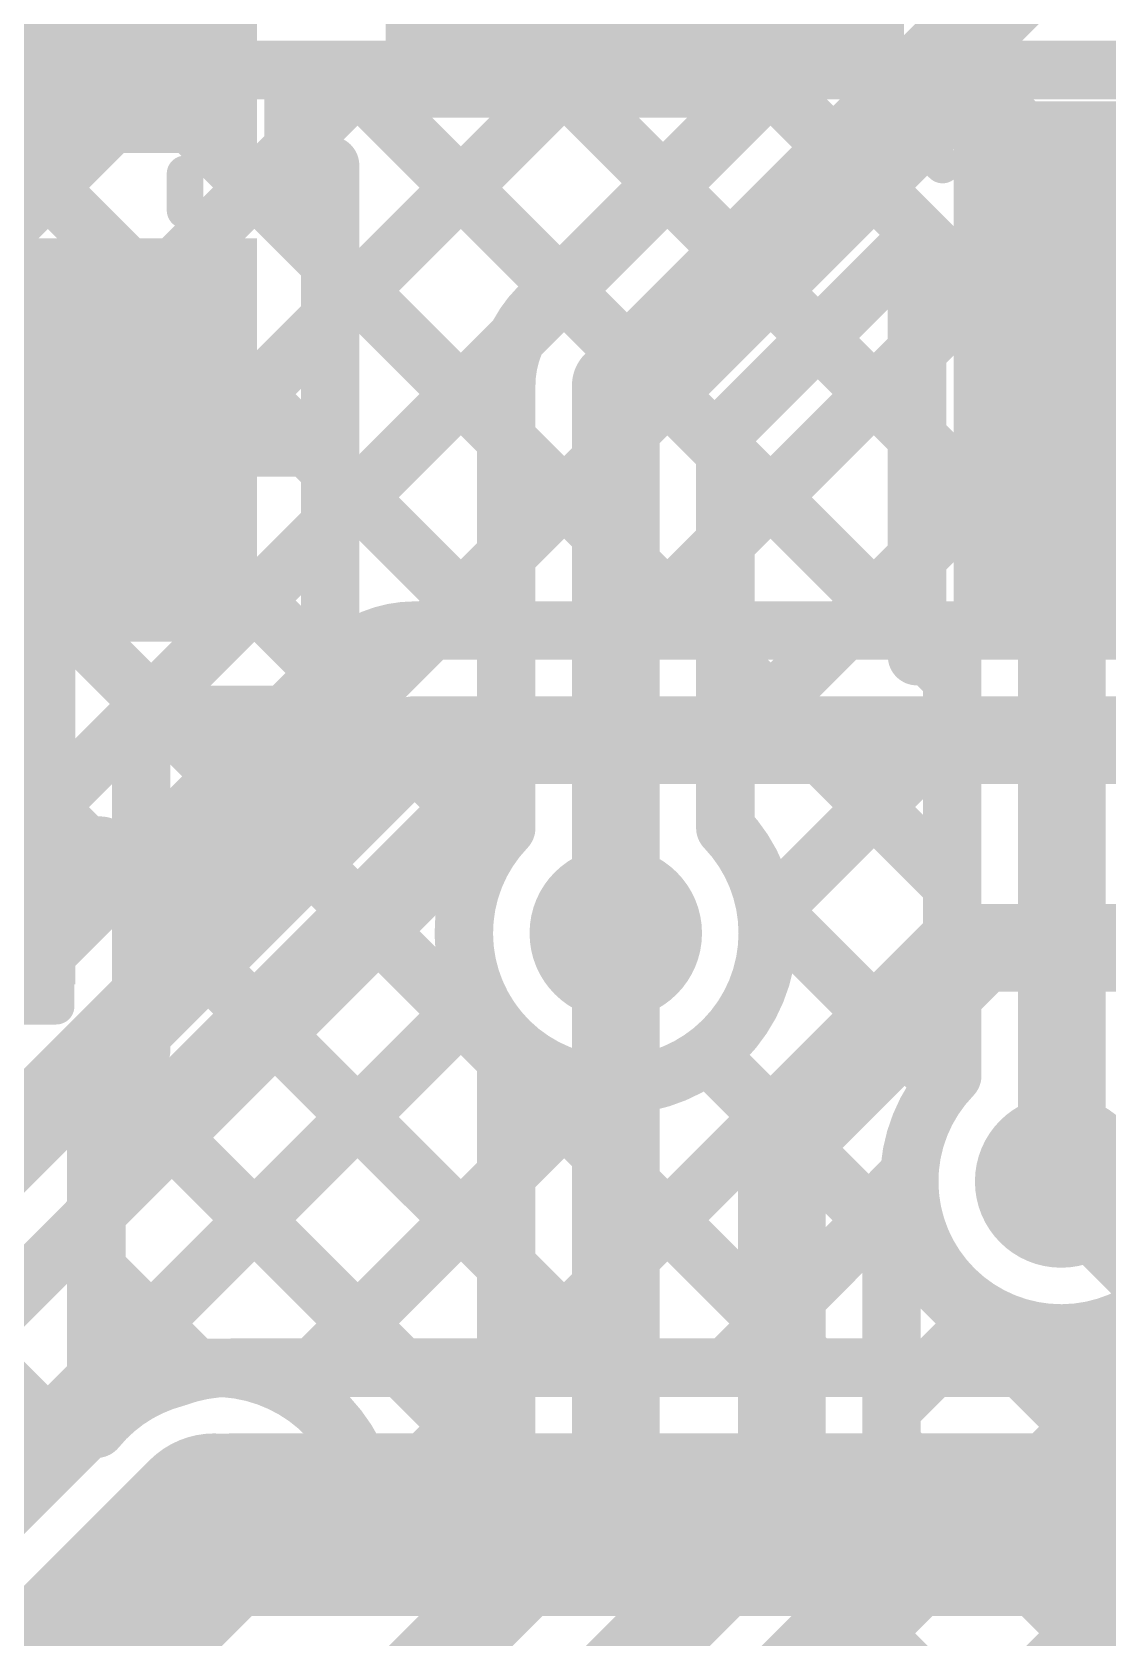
# Model space of a CAD drawing. Header units: millimetres. Extents: x -0.01 to 3.73, y -0.01 to 3.05.
# Drawn here: x 0.5811 to 0.7284, y 2.0945 to 2.3144 of the extents above; entities that cross this region are included whole.
import ezdxf

# ---------------------------------------------------------------- set-up
doc = ezdxf.new("R2010")
doc.units = ezdxf.units.MM
doc.header["$MEASUREMENT"] = 0
for name, color, linetype in [('BottomLayer', 5, 'Continuous'), ('TopLayer', 1, 'Continuous'), ('TopOverlay', 2, 'Continuous'), ('TopPaste', 8, 'Continuous'), ('TopSolder', 216, 'Continuous'), ('ViaHoleLayer', 16, 'Continuous')]:
    doc.layers.add(name, color=color, linetype=linetype)

# ---------------------------------------------------------------- blocks, each defined once
blk = doc.blocks.new('X322512MOB4SI_5')
at = {"layer": 'TopLayer'}
for points in [[(-0.01575, 0.00984), (-0.07087, 0.00984), (-0.07087, 0.05709), (-0.01575, 0.05709)], [(0.07087, 0.00984), (0.01575, 0.00984), (0.01575, 0.05709), (0.07087, 0.05709)], [(-0.01575, -0.05709), (-0.07087, -0.05709), (-0.07087, -0.00984), (-0.01575, -0.00984)], [(0.07087, -0.05709), (0.01575, -0.05709), (0.01575, -0.00984), (0.07087, -0.00984)]]:
    blk.add_hatch(color=1, dxfattribs=at).paths.add_polyline_path(points)
at = {"layer": 'TopPaste'}
for points in [[(-0.01575, 0.00984), (-0.07087, 0.00984), (-0.07087, 0.05709), (-0.01575, 0.05709)], [(0.07087, 0.00984), (0.01575, 0.00984), (0.01575, 0.05709), (0.07087, 0.05709)], [(-0.01575, -0.05709), (-0.07087, -0.05709), (-0.07087, -0.00984), (-0.01575, -0.00984)], [(0.07087, -0.05709), (0.01575, -0.05709), (0.01575, -0.00984), (0.07087, -0.00984)]]:
    blk.add_hatch(color=8, dxfattribs=at).paths.add_polyline_path(points)
at = {"layer": 'TopSolder'}
for points in [[(-0.01175, 0.00584), (-0.07487, 0.00584), (-0.07487, 0.06109), (-0.01175, 0.06109)], [(0.07487, 0.00584), (0.01175, 0.00584), (0.01175, 0.06109), (0.07487, 0.06109)], [(-0.01175, -0.06109), (-0.07487, -0.06109), (-0.07487, -0.00584), (-0.01175, -0.00584)], [(0.07487, -0.06109), (0.01175, -0.06109), (0.01175, -0.00584), (0.07487, -0.00584)]]:
    blk.add_hatch(color=216, dxfattribs=at).paths.add_polyline_path(points)
at = {"layer": 'TopOverlay', "const_width": 0.005}
for points in [[(-0.008, 0.051), (0.008, 0.051)], [(-0.065, 0.003), (-0.065, -0.002)], [(0.065, -0.002), (0.065, 0.003)], [(-0.008, -0.051), (0.008, -0.051)]]:
    blk.add_lwpolyline(points, dxfattribs=at)
at = {"layer": 'TopOverlay'}
for points, const_width in [([(-0.00925, 0.051, 1), (-0.00675, 0.051, 1)], 0.0025), ([(0.00675, 0.051, 1), (0.00925, 0.051, 1)], 0.0025), ([(-0.06625, 0.003, 1), (-0.06375, 0.003, 1)], 0.0025), ([(0.06375, 0.003, 1), (0.06625, 0.003, 1)], 0.0025), ([(-0.06625, -0.002, 1), (-0.06375, -0.002, 1)], 0.0025), ([(0.06375, -0.002, 1), (0.06625, -0.002, 1)], 0.0025), ([(-0.07884, -0.038, 1), (-0.08516, -0.038, 1)], 0.01), ([(-0.08766, -0.038, 1), (-0.08266, -0.038, 1)], 0.005), ([(-0.08134, -0.038, 1), (-0.07634, -0.038, 1)], 0.005), ([(-0.00925, -0.051, 1), (-0.00675, -0.051, 1)], 0.0025), ([(0.00675, -0.051, 1), (0.00925, -0.051, 1)], 0.0025)]:
    blk.add_lwpolyline(points, format="xyb", close=True, dxfattribs=dict(at, const_width=const_width))
blk = doc.blocks.new('32_TQFP_17')
at = {"layer": 'TopLayer'}
blk.add_hatch(color=1, dxfattribs=at).paths.add_polyline_path([(-0.09941, -0.13583), (-0.09941, -0.19882), (-0.12106, -0.19882), (-0.12106, -0.13583)])
at = {"layer": 'TopPaste'}
blk.add_hatch(color=8, dxfattribs=at).paths.add_polyline_path([(-0.09941, -0.13583), (-0.09941, -0.19882), (-0.12106, -0.19882), (-0.12106, -0.13583)])
at = {"layer": 'TopSolder'}
for points in [[(-0.20282, -0.09541), (-0.13183, -0.09541), (-0.13183, -0.12506), (-0.20282, -0.12506)], [(-0.09541, -0.13183), (-0.09541, -0.20282), (-0.12506, -0.20282), (-0.12506, -0.13183)]]:
    blk.add_hatch(color=216, dxfattribs=at).paths.add_polyline_path(points)
at = {"layer": 'TopOverlay', "const_width": 0.005}
blk.add_lwpolyline([(-0.14256, -0.12556), (-0.12656, -0.14056)], dxfattribs=at)
at = {"layer": 'TopOverlay', "const_width": 0.0025}
for points in [[(-0.14381, -0.12556, 1), (-0.14131, -0.12556, 1)], [(-0.12781, -0.14056, 1), (-0.12531, -0.14056, 1)]]:
    blk.add_lwpolyline(points, format="xyb", close=True, dxfattribs=at)
blk = doc.blocks.new('C__0603_193')
at = {"layer": 'TopLayer'}
for points in [[(-0.015, 0.0175), (-0.015, -0.0175), (-0.045, -0.0175), (-0.045, 0.0175)], [(0.045, 0.0175), (0.045, -0.0175), (0.015, -0.0175), (0.015, 0.0175)]]:
    blk.add_hatch(color=1, dxfattribs=at).paths.add_polyline_path(points)
at = {"layer": 'TopPaste'}
for points in [[(-0.015, 0.0175), (-0.015, -0.0175), (-0.045, -0.0175), (-0.045, 0.0175)], [(0.045, 0.0175), (0.045, -0.0175), (0.015, -0.0175), (0.015, 0.0175)]]:
    blk.add_hatch(color=8, dxfattribs=at).paths.add_polyline_path(points)
at = {"layer": 'TopSolder'}
for points in [[(-0.01264, 0.01986), (-0.01264, -0.01986), (-0.04736, -0.01986), (-0.04736, 0.01986)], [(0.04736, 0.01986), (0.04736, -0.01986), (0.01264, -0.01986), (0.01264, 0.01986)]]:
    blk.add_hatch(color=216, dxfattribs=at).paths.add_polyline_path(points)
at = {"layer": 'TopOverlay', "const_width": 0.005}
for points in [[(-0.049, 0.021), (-0.049, -0.021)], [(-0.018, 0.021), (-0.049, 0.021)], [(0.049, 0.021), (0.018, 0.021)], [(0.049, 0.021), (0.049, -0.021)], [(-0.018, -0.021), (-0.049, -0.021)], [(0.049, -0.021), (0.018, -0.021)]]:
    blk.add_lwpolyline(points, dxfattribs=at)
at = {"layer": 'TopOverlay', "const_width": 0.0025}
for points in [[(-0.05025, 0.021, 1), (-0.04775, 0.021, 1)], [(-0.05025, 0.021, 1), (-0.04775, 0.021, 1)], [(-0.01925, 0.021, 1), (-0.01675, 0.021, 1)], [(0.01675, 0.021, 1), (0.01925, 0.021, 1)], [(0.04775, 0.021, 1), (0.05025, 0.021, 1)], [(0.04775, 0.021, 1), (0.05025, 0.021, 1)], [(-0.05025, -0.021, 1), (-0.04775, -0.021, 1)], [(-0.05025, -0.021, 1), (-0.04775, -0.021, 1)], [(-0.01925, -0.021, 1), (-0.01675, -0.021, 1)], [(0.01675, -0.021, 1), (0.01925, -0.021, 1)], [(0.04775, -0.021, 1), (0.05025, -0.021, 1)], [(0.04775, -0.021, 1), (0.05025, -0.021, 1)]]:
    blk.add_lwpolyline(points, format="xyb", close=True, dxfattribs=at)

msp = doc.modelspace()

# ---------------------------------------------------------------- hatches: boundary and pattern name
at = {"layer": 'BottomLayer'}
h = msp.add_hatch(color=5, dxfattribs=at)
edge = h.paths.add_edge_path()
edge.add_arc((0.661, 2.191), 0.01181, 0, 360)
h = msp.add_hatch(color=5, dxfattribs=at)
edge = h.paths.add_edge_path()
edge.add_arc((0.722, 2.157), 0.01181, 0, 360)
h = msp.add_hatch(color=5, dxfattribs=at)
edge = h.paths.add_edge_path()
edge.add_arc((0.606, 2.11), 0.01181, 0, 360)
at = {"layer": 'TopLayer'}
for points in [[(0.5507, 2.302), (0.587, 2.302), (0.587, 2.405), (0.5507, 2.405)], [(0.5497, 2.184), (0.587, 2.184), (0.587, 2.283), (0.5497, 2.283)]]:
    msp.add_hatch(color=1, dxfattribs=at).paths.add_polyline_path(points)
h = msp.add_hatch(color=1, dxfattribs=at)
edge = h.paths.add_edge_path()
edge.add_arc((0.661, 2.191), 0.01181, 0, 360)
h = msp.add_hatch(color=1, dxfattribs=at)
edge = h.paths.add_edge_path()
edge.add_arc((0.722, 2.157), 0.01181, 0, 360)
h = msp.add_hatch(color=1, dxfattribs=at)
edge = h.paths.add_edge_path()
edge.add_arc((0.606, 2.11), 0.01181, 0, 360)
at = {"layer": 'ViaHoleLayer'}
h = msp.add_hatch(color=16, dxfattribs=at)
edge = h.paths.add_edge_path()
edge.add_arc((0.661, 2.191), 0.00591, 0, 360)
h = msp.add_hatch(color=16, dxfattribs=at)
edge = h.paths.add_edge_path()
edge.add_arc((0.722, 2.157), 0.00591, 0, 360)
h = msp.add_hatch(color=16, dxfattribs=at)
edge = h.paths.add_edge_path()
edge.add_arc((0.606, 2.11), 0.00591, 0, 360)

# ---------------------------------------------------------------- linework, layer by layer
at = {"layer": 'BottomLayer'}
for points, const_width in [([(0.093, 1.77463), (0.6276, 2.30922)], 0.008), ([(0.093, 1.74634), (0.65588, 2.30922)], 0.008), ([(0.093, 1.80291), (0.59931, 2.30922)], 0.008), ([(0.093, 1.71806), (0.68417, 2.30922)], 0.008), ([(0.54644, 2.30922), (0.76836, 2.30922)], 0.008), ([(0.56711, 2.30922), (0.64388, 2.23245)], 0.008), ([(0.59539, 2.30922), (0.67216, 2.23245)], 0.008), ([(0.62367, 2.30922), (0.70045, 2.23245)], 0.008), ([(0.63568, 2.23245), (0.71245, 2.30922)], 0.008), ([(0.65196, 2.30922), (0.72873, 2.23245)], 0.008), ([(0.66396, 2.23245), (0.74073, 2.30922)], 0.008), ([(0.68024, 2.30922), (0.75702, 2.23245)], 0.008), ([(0.69224, 2.23245), (0.7687, 2.30891)], 0.008), ([(0.70853, 2.30922), (0.7801, 2.23765)], 0.008), ([(0.72053, 2.23245), (0.79741, 2.30933)], 0.008), ([(0.54263, 2.30542), (0.62142, 2.22663)], 0.008), ([(0.52849, 2.29127), (0.60727, 2.21249)], 0.008), ([(0.51434, 2.27713), (0.59313, 2.19834)], 0.008), ([(0.5002, 2.26299), (0.57899, 2.1842)], 0.008), ([(0.63345, 2.23245), (0.77065, 2.23245)], 0.008), ([(0.3464, 1.95161), (0.62284, 2.22805)], 0.008), ([(0.357, 1.941), (0.63345, 2.21745)], 0.012), ([(0.63345, 2.21745), (0.78508, 2.21745)], 0.012), ([(0.372, 1.93479), (0.63966, 2.20245)], 0.008), ([(0.63966, 2.20245), (0.64362, 2.20245)], 0.008), ([(0.661, 2.116), (0.661, 2.191)], 0.012), ([(0.62849, 2.19127), (0.646, 2.17376)], 0.008), ([(0.68375, 2.16175), (0.711, 2.189)], 0.012), ([(0.711, 2.189), (0.849, 2.189)], 0.012), ([(0.372, 1.9122), (0.64209, 2.1823)], 0.008), ([(0.61434, 2.17713), (0.646, 2.14548)], 0.008), ([(0.646, 2.12221), (0.646, 2.17657)], 0.008), ([(0.6002, 2.16299), (0.64349, 2.1197)], 0.008), ([(0.68375, 2.11175), (0.68375, 2.16175)], 0.012), ([(0.61672, 2.12864), (0.646, 2.15792)], 0.008), ([(0.69875, 2.15554), (0.70121, 2.158)], 0.008), ([(0.722, 2.157), (0.908, 1.971)], 0.012), ([(0.69875, 2.1541), (0.70119, 2.15655)], 0.008), ([(0.69875, 2.11175), (0.69875, 2.15554)], 0.008), ([(0.69875, 2.14929), (0.893, 1.95504)], 0.008), ([(0.58606, 2.14885), (0.60355, 2.13136)], 0.008), ([(0.69875, 2.12582), (0.71179, 2.13886)], 0.008), ([(0.72159, 2.13619), (0.893, 1.96479)], 0.008), ([(0.57192, 2.1347), (0.58611, 2.12051)], 0.008), ([(0.62747, 2.11111), (0.646, 2.12964)], 0.008), ([(0.6215, 2.02028), (0.7295, 2.12829)], 0.008), ([(0.5468, 2.0812), (0.5908, 2.1252)], 0.008), ([(0.62607, 2.10228), (0.646, 2.12221)], 0.008), ([(0.69875, 2.12101), (0.893, 1.92676)], 0.008), ([(0.562, 2.066), (0.606, 2.11)], 0.025), ([(0.5875, 2.0425), (0.661, 2.116)], 0.012), ([(0.6065, 2.0345), (0.68375, 2.11175)], 0.012), ([(0.6215, 1.992), (0.74364, 2.11414)], 0.008), ([(0.6215, 2.02829), (0.69435, 2.10114)], 0.008), ([(0.69234, 2.09913), (0.86835, 1.92313)], 0.008)]:
    msp.add_lwpolyline(points, dxfattribs=dict(at, const_width=const_width))
for points, const_width in [([(0.59339, 2.30922, 1), (0.59739, 2.30922, 1)], 0.004), ([(0.59731, 2.30922, 1), (0.60131, 2.30922, 1)], 0.004), ([(0.62167, 2.30922, 1), (0.62567, 2.30922, 1)], 0.004), ([(0.6256, 2.30922, 1), (0.6296, 2.30922, 1)], 0.004), ([(0.64996, 2.30922, 1), (0.65396, 2.30922, 1)], 0.004), ([(0.65388, 2.30922, 1), (0.65788, 2.30922, 1)], 0.004), ([(0.67824, 2.30922, 1), (0.68224, 2.30922, 1)], 0.004), ([(0.68217, 2.30922, 1), (0.68617, 2.30922, 1)], 0.004), ([(0.70653, 2.30922, 1), (0.71053, 2.30922, 1)], 0.004), ([(0.71045, 2.30922, 1), (0.71445, 2.30922, 1)], 0.004), ([(0.63145, 2.23245, 1), (0.63545, 2.23245, 1)], 0.004), ([(0.63145, 2.23245, 1), (0.63545, 2.23245, 1)], 0.004), ([(0.63145, 2.23245, 1), (0.63545, 2.23245, 1)], 0.004), ([(0.63368, 2.23245, 1), (0.63768, 2.23245, 1)], 0.004), ([(0.64188, 2.23245, 1), (0.64588, 2.23245, 1)], 0.004), ([(0.66196, 2.23245, 1), (0.66596, 2.23245, 1)], 0.004), ([(0.67016, 2.23245, 1), (0.67416, 2.23245, 1)], 0.004), ([(0.69024, 2.23245, 1), (0.69424, 2.23245, 1)], 0.004), ([(0.69845, 2.23245, 1), (0.70245, 2.23245, 1)], 0.004), ([(0.71853, 2.23245, 1), (0.72253, 2.23245, 1)], 0.004), ([(0.72673, 2.23245, 1), (0.73073, 2.23245, 1)], 0.004), ([(0.61942, 2.22663, 1), (0.62342, 2.22663, 1)], 0.004), ([(0.62084, 2.22806, 1), (0.62484, 2.22806, 1)], 0.004), ([(0.62084, 2.22805, 1), (0.62484, 2.22805, 1)], 0.004), ([(0.62085, 2.22806, 1), (0.62485, 2.22806, 1)], 0.004), ([(0.63045, 2.21745, 1), (0.63645, 2.21745, 1)], 0.006), ([(0.63045, 2.21745, 1), (0.63645, 2.21745, 1)], 0.006), ([(0.60527, 2.21249, 1), (0.60927, 2.21249, 1)], 0.004), ([(0.63766, 2.20245, 1), (0.64166, 2.20245, 1)], 0.004), ([(0.63766, 2.20245, 1), (0.64166, 2.20245, 1)], 0.004), ([(0.64162, 2.20245, 1), (0.64562, 2.20245, 1)], 0.004), ([(0.64162, 2.20245, 1), (0.64562, 2.20245, 1)], 0.004), ([(0.59113, 2.19834, 1), (0.59513, 2.19834, 1)], 0.004), ([(0.658, 2.191, 1), (0.664, 2.191, 1)], 0.006), ([(0.62649, 2.19127, 1), (0.63049, 2.19127, 1)], 0.004), ([(0.708, 2.189, 1), (0.714, 2.189, 1)], 0.006), ([(0.708, 2.189, 1), (0.714, 2.189, 1)], 0.006), ([(0.57699, 2.1842, 1), (0.58099, 2.1842, 1)], 0.004), ([(0.64009, 2.1823, 1), (0.64409, 2.1823, 1)], 0.004), ([(0.61234, 2.17713, 1), (0.61634, 2.17713, 1)], 0.004), ([(0.644, 2.17657, 1), (0.648, 2.17657, 1)], 0.004), ([(0.644, 2.17657, 1), (0.648, 2.17657, 1)], 0.004), ([(0.644, 2.17376, 1), (0.648, 2.17376, 1)], 0.004), ([(0.5982, 2.16299, 1), (0.6022, 2.16299, 1)], 0.004), ([(0.68075, 2.16175, 1), (0.68675, 2.16175, 1)], 0.006), ([(0.68075, 2.16175, 1), (0.68675, 2.16175, 1)], 0.006), ([(0.644, 2.15792, 1), (0.648, 2.15792, 1)], 0.004), ([(0.69921, 2.158, 1), (0.70321, 2.158, 1)], 0.004), ([(0.69921, 2.158, 1), (0.70321, 2.158, 1)], 0.004), ([(0.719, 2.157, 1), (0.725, 2.157, 1)], 0.006), ([(0.69675, 2.15554, 1), (0.70075, 2.15554, 1)], 0.004), ([(0.69675, 2.15554, 1), (0.70075, 2.15554, 1)], 0.004), ([(0.69919, 2.15655, 1), (0.70319, 2.15655, 1)], 0.004), ([(0.69675, 2.1541, 1), (0.70075, 2.1541, 1)], 0.004), ([(0.69675, 2.14929, 1), (0.70075, 2.14929, 1)], 0.004), ([(0.58406, 2.14885, 1), (0.58806, 2.14885, 1)], 0.004), ([(0.644, 2.14548, 1), (0.648, 2.14548, 1)], 0.004), ([(0.70979, 2.13886, 1), (0.71379, 2.13886, 1)], 0.004), ([(0.71959, 2.13619, 1), (0.72359, 2.13619, 1)], 0.004), ([(0.71959, 2.13619, 1), (0.72359, 2.13619, 1)], 0.004), ([(0.60155, 2.13136, 1), (0.60555, 2.13136, 1)], 0.004), ([(0.644, 2.12964, 1), (0.648, 2.12964, 1)], 0.004), ([(0.61472, 2.12864, 1), (0.61872, 2.12864, 1)], 0.004), ([(0.7275, 2.12829, 1), (0.7315, 2.12829, 1)], 0.004), ([(0.5888, 2.1252, 1), (0.5928, 2.1252, 1)], 0.004), ([(0.5888, 2.1252, 1), (0.5928, 2.1252, 1)], 0.004), ([(0.69675, 2.12582, 1), (0.70075, 2.12582, 1)], 0.004), ([(0.58411, 2.12051, 1), (0.58811, 2.12051, 1)], 0.004), ([(0.644, 2.12221, 1), (0.648, 2.12221, 1)], 0.004), ([(0.644, 2.12221, 1), (0.648, 2.12221, 1)], 0.004), ([(0.69675, 2.12101, 1), (0.70075, 2.12101, 1)], 0.004), ([(0.59975, 2.11, 1), (0.61225, 2.11, 1)], 0.0125), ([(0.64149, 2.1197, 1), (0.64549, 2.1197, 1)], 0.004), ([(0.658, 2.116, 1), (0.664, 2.116, 1)], 0.006), ([(0.658, 2.116, 1), (0.664, 2.116, 1)], 0.006), ([(0.68075, 2.11175, 1), (0.68675, 2.11175, 1)], 0.006), ([(0.68075, 2.11175, 1), (0.68675, 2.11175, 1)], 0.006), ([(0.69675, 2.11175, 1), (0.70075, 2.11175, 1)], 0.004), ([(0.69675, 2.11175, 1), (0.70075, 2.11175, 1)], 0.004), ([(0.69675, 2.11175, 1), (0.70075, 2.11175, 1)], 0.004), ([(0.62547, 2.11111, 1), (0.62947, 2.11111, 1)], 0.004), ([(0.6255, 2.11, 1), (0.6295, 2.11, 1)], 0.004), ([(0.6255, 2.11, 1), (0.6295, 2.11, 1)], 0.004), ([(0.62407, 2.10228, 1), (0.62807, 2.10228, 1)], 0.004), ([(0.62407, 2.10228, 1), (0.62807, 2.10228, 1)], 0.004), ([(0.69235, 2.10114, 1), (0.69635, 2.10114, 1)], 0.004), ([(0.69236, 2.10115, 1), (0.69636, 2.10115, 1)], 0.004), ([(0.69236, 2.10114, 1), (0.69636, 2.10114, 1)], 0.004), ([(0.69034, 2.09913, 1), (0.69434, 2.09913, 1)], 0.004)]:
    msp.add_lwpolyline(points, format="xyb", close=True, dxfattribs=dict(at, const_width=const_width))
at = {"layer": 'BottomLayer', "const_width": 0.008}
for points in [[(0.62284, 2.22806, -0.198912), (0.63345, 2.23245)], [(0.62285, 2.22806, -0.198764), (0.63345, 2.23245)], [(0.646, 2.17657, -0.350478), (0.64362, 2.20245)], [(0.72159, 2.13619, -0.422599), (0.70121, 2.158)], [(0.5908, 2.1252, -0.668179), (0.6275, 2.11)], [(0.69875, 2.11175, -0.198764), (0.69436, 2.10115)], [(0.69875, 2.11175, -0.198912), (0.69436, 2.10114)], [(0.6275, 2.11, -0.092089), (0.62607, 2.10228)]]:
    msp.add_lwpolyline(points, format="xyb", dxfattribs=at)
at = {"layer": 'TopLayer'}
for points, const_width in [([(0.661, 2.26605), (0.767, 2.37205)], 0.012), ([(0.61687, 2.30752), (0.6245, 2.30752)], 0.008), ([(0.61687, 2.29616), (0.61687, 2.30752)], 0.008), ([(0.61687, 2.29849), (0.62507, 2.30669)], 0.008), ([(0.62187, 2.27521), (0.65335, 2.30669)], 0.008), ([(0.6245, 2.30669), (0.68042, 2.30669)], 0.008), ([(0.6262, 2.30669), (0.65331, 2.27958)], 0.008), ([(0.6504, 2.27667), (0.68042, 2.30669)], 0.008), ([(0.65449, 2.30669), (0.66746, 2.29372)], 0.008), ([(0.61687, 2.29616), (0.62187, 2.29616)], 0.008), ([(0.62187, 2.22091), (0.62187, 2.29616)], 0.008), ([(0.676, 2.25984), (0.70226, 2.2861)], 0.008), ([(0.70226, 2.22894), (0.70226, 2.2861)], 0.008), ([(0.62187, 2.28275), (0.646, 2.25861)], 0.008), ([(0.56184, 2.277), (0.58031, 2.25854)], 0.012), ([(0.62187, 2.24692), (0.64747, 2.27253)], 0.008), ([(0.68867, 2.27251), (0.70226, 2.25892)], 0.008), ([(0.676, 2.24449), (0.70226, 2.27075)], 0.008), ([(0.72209, 2.15709), (0.72209, 2.26943)], 0.012), ([(0.661, 2.191), (0.661, 2.26605)], 0.012), ([(0.646, 2.20543), (0.646, 2.26605)], 0.008), ([(0.54275, 2.25854), (0.58031, 2.25854)], 0.01), ([(0.58031, 2.25854), (0.61787, 2.25854)], 0.01), ([(0.676, 2.20543), (0.676, 2.25984)], 0.008), ([(0.676, 2.2569), (0.70226, 2.23064)], 0.008), ([(0.62187, 2.25446), (0.646, 2.23033)], 0.008), ([(0.596, 2.19277), (0.646, 2.24277)], 0.008), ([(0.676, 2.2162), (0.70226, 2.24246)], 0.008), ([(0.676, 2.22861), (0.70709, 2.19753)], 0.008), ([(0.70226, 2.22894), (0.70709, 2.22894)], 0.008), ([(0.70396, 2.22894), (0.70709, 2.22581)], 0.008), ([(0.70709, 2.17152), (0.70709, 2.22894)], 0.008), ([(0.62187, 2.22618), (0.64444, 2.2036)], 0.008), ([(0.596, 2.22091), (0.62187, 2.22091)], 0.008), ([(0.596, 2.175), (0.596, 2.22091)], 0.008), ([(0.59885, 2.22091), (0.68826, 2.1315)], 0.008), ([(0.68165, 2.19357), (0.70709, 2.21901)], 0.008), ([(0.58985, 2.15834), (0.646, 2.21449)], 0.008), ([(0.56535, 2.202), (0.59035, 2.202)], 0.01), ([(0.596, 2.19548), (0.65998, 2.1315)], 0.008), ([(0.68145, 2.19488), (0.70601, 2.17032)], 0.008), ([(0.64786, 2.1315), (0.70709, 2.19072)], 0.008), ([(0.58985, 2.13006), (0.64209, 2.1823)], 0.008), ([(0.59435, 2.1705), (0.59435, 2.175)], 0.008), ([(0.6736, 2.17444), (0.71654, 2.1315)], 0.008), ([(0.58985, 2.1705), (0.59435, 2.1705)], 0.008), ([(0.58985, 2.12313), (0.58985, 2.1705)], 0.008), ([(0.59269, 2.1705), (0.63169, 2.1315)], 0.008), ([(0.61958, 2.1315), (0.65843, 2.17035)], 0.008), ([(0.722, 2.157), (0.72209, 2.15709)], 0.012), ([(0.67615, 2.1315), (0.70119, 2.15655)], 0.008), ([(0.58985, 2.14506), (0.60387, 2.13104)], 0.008), ([(0.70443, 2.1315), (0.71179, 2.13886)], 0.008), ([(0.60828, 2.1315), (0.77038, 2.1315)], 0.008), ([(0.60828, 2.11), (1.1025, 2.11)], 0.025), ([(0.58985, 2.06855), (0.58985, 2.09687)], 0.008)]:
    msp.add_lwpolyline(points, dxfattribs=dict(at, const_width=const_width))
for points, const_width in [([(0.61487, 2.30752, 1), (0.61887, 2.30752, 1)], 0.004), ([(0.61487, 2.30752, 1), (0.61887, 2.30752, 1)], 0.004), ([(0.6225, 2.30752, 1), (0.6265, 2.30752, 1)], 0.004), ([(0.6225, 2.30669, 1), (0.6265, 2.30669, 1)], 0.004), ([(0.62307, 2.30669, 1), (0.62707, 2.30669, 1)], 0.004), ([(0.6242, 2.30669, 1), (0.6282, 2.30669, 1)], 0.004), ([(0.65135, 2.30669, 1), (0.65535, 2.30669, 1)], 0.004), ([(0.65249, 2.30669, 1), (0.65649, 2.30669, 1)], 0.004), ([(0.67842, 2.30669, 1), (0.68242, 2.30669, 1)], 0.004), ([(0.67842, 2.30669, 1), (0.68242, 2.30669, 1)], 0.004), ([(0.61487, 2.29849, 1), (0.61887, 2.29849, 1)], 0.004), ([(0.61487, 2.29616, 1), (0.61887, 2.29616, 1)], 0.004), ([(0.61487, 2.29616, 1), (0.61887, 2.29616, 1)], 0.004), ([(0.61987, 2.29616, 1), (0.62387, 2.29616, 1)], 0.004), ([(0.61987, 2.29616, 1), (0.62387, 2.29616, 1)], 0.004), ([(0.66546, 2.29372, 1), (0.66946, 2.29372, 1)], 0.004), ([(0.70026, 2.2861, 1), (0.70426, 2.2861, 1)], 0.004), ([(0.70026, 2.2861, 1), (0.70426, 2.2861, 1)], 0.004), ([(0.61987, 2.28275, 1), (0.62387, 2.28275, 1)], 0.004), ([(0.65131, 2.27958, 1), (0.65531, 2.27958, 1)], 0.004), ([(0.64839, 2.27666, 1), (0.65239, 2.27666, 1)], 0.004), ([(0.64839, 2.27666, 1), (0.65239, 2.27666, 1)], 0.004), ([(0.6484, 2.27667, 1), (0.6524, 2.27667, 1)], 0.004), ([(0.61987, 2.27521, 1), (0.62387, 2.27521, 1)], 0.004), ([(0.64547, 2.27253, 1), (0.64947, 2.27253, 1)], 0.004), ([(0.68667, 2.27251, 1), (0.69067, 2.27251, 1)], 0.004), ([(0.70026, 2.27075, 1), (0.70426, 2.27075, 1)], 0.004), ([(0.71909, 2.26943, 1), (0.72509, 2.26943, 1)], 0.006), ([(0.658, 2.26605, 1), (0.664, 2.26605, 1)], 0.006), ([(0.658, 2.26605, 1), (0.664, 2.26605, 1)], 0.006), ([(0.644, 2.26605, 1), (0.648, 2.26605, 1)], 0.004), ([(0.644, 2.26605, 1), (0.648, 2.26605, 1)], 0.004), ([(0.644, 2.26605, 1), (0.648, 2.26605, 1)], 0.004), ([(0.57731, 2.25854, 1), (0.58331, 2.25854, 1)], 0.006), ([(0.57781, 2.25854, 1), (0.58281, 2.25854, 1)], 0.005), ([(0.57781, 2.25854, 1), (0.58281, 2.25854, 1)], 0.005), ([(0.61537, 2.25854, 1), (0.62037, 2.25854, 1)], 0.005), ([(0.674, 2.25984, 1), (0.678, 2.25984, 1)], 0.004), ([(0.674, 2.25984, 1), (0.678, 2.25984, 1)], 0.004), ([(0.70026, 2.25892, 1), (0.70426, 2.25892, 1)], 0.004), ([(0.644, 2.25861, 1), (0.648, 2.25861, 1)], 0.004), ([(0.674, 2.2569, 1), (0.678, 2.2569, 1)], 0.004), ([(0.61987, 2.25446, 1), (0.62387, 2.25446, 1)], 0.004), ([(0.61987, 2.24692, 1), (0.62387, 2.24692, 1)], 0.004), ([(0.674, 2.24449, 1), (0.678, 2.24449, 1)], 0.004), ([(0.644, 2.24277, 1), (0.648, 2.24277, 1)], 0.004), ([(0.70026, 2.24246, 1), (0.70426, 2.24246, 1)], 0.004), ([(0.644, 2.23033, 1), (0.648, 2.23033, 1)], 0.004), ([(0.70026, 2.23064, 1), (0.70426, 2.23064, 1)], 0.004), ([(0.674, 2.22861, 1), (0.678, 2.22861, 1)], 0.004), ([(0.70026, 2.22894, 1), (0.70426, 2.22894, 1)], 0.004), ([(0.70026, 2.22894, 1), (0.70426, 2.22894, 1)], 0.004), ([(0.70196, 2.22894, 1), (0.70596, 2.22894, 1)], 0.004), ([(0.70509, 2.22894, 1), (0.70909, 2.22894, 1)], 0.004), ([(0.70509, 2.22894, 1), (0.70909, 2.22894, 1)], 0.004), ([(0.61987, 2.22618, 1), (0.62387, 2.22618, 1)], 0.004), ([(0.70509, 2.22581, 1), (0.70909, 2.22581, 1)], 0.004), ([(0.594, 2.22091, 1), (0.598, 2.22091, 1)], 0.004), ([(0.594, 2.22091, 1), (0.598, 2.22091, 1)], 0.004), ([(0.59685, 2.22091, 1), (0.60085, 2.22091, 1)], 0.004), ([(0.61987, 2.22091, 1), (0.62387, 2.22091, 1)], 0.004), ([(0.61987, 2.22091, 1), (0.62387, 2.22091, 1)], 0.004), ([(0.70509, 2.21901, 1), (0.70909, 2.21901, 1)], 0.004), ([(0.674, 2.2162, 1), (0.678, 2.2162, 1)], 0.004), ([(0.644, 2.21449, 1), (0.648, 2.21449, 1)], 0.004), ([(0.644, 2.20543, 1), (0.648, 2.20543, 1)], 0.004), ([(0.644, 2.20543, 1), (0.648, 2.20543, 1)], 0.004), ([(0.674, 2.20543, 1), (0.678, 2.20543, 1)], 0.004), ([(0.674, 2.20543, 1), (0.678, 2.20543, 1)], 0.004), ([(0.58785, 2.202, 1), (0.59285, 2.202, 1)], 0.005), ([(0.64244, 2.2036, 1), (0.64644, 2.2036, 1)], 0.004), ([(0.70509, 2.19753, 1), (0.70909, 2.19753, 1)], 0.004), ([(0.594, 2.19548, 1), (0.598, 2.19548, 1)], 0.004), ([(0.658, 2.191, 1), (0.664, 2.191, 1)], 0.006), ([(0.67945, 2.19488, 1), (0.68345, 2.19488, 1)], 0.004), ([(0.67965, 2.19357, 1), (0.68365, 2.19357, 1)], 0.004), ([(0.594, 2.19277, 1), (0.598, 2.19277, 1)], 0.004), ([(0.67981, 2.191, 1), (0.68381, 2.191, 1)], 0.004), ([(0.67981, 2.191, 1), (0.68381, 2.191, 1)], 0.004), ([(0.70509, 2.19072, 1), (0.70909, 2.19072, 1)], 0.004), ([(0.64009, 2.1823, 1), (0.64409, 2.1823, 1)], 0.004), ([(0.59235, 2.175, 1), (0.59635, 2.175, 1)], 0.004), ([(0.594, 2.175, 1), (0.598, 2.175, 1)], 0.004), ([(0.6716, 2.17444, 1), (0.6756, 2.17444, 1)], 0.004), ([(0.70509, 2.17152, 1), (0.70909, 2.17152, 1)], 0.004), ([(0.70509, 2.17152, 1), (0.70909, 2.17152, 1)], 0.004), ([(0.58785, 2.1705, 1), (0.59185, 2.1705, 1)], 0.004), ([(0.58785, 2.1705, 1), (0.59185, 2.1705, 1)], 0.004), ([(0.59069, 2.1705, 1), (0.59469, 2.1705, 1)], 0.004), ([(0.59235, 2.1705, 1), (0.59635, 2.1705, 1)], 0.004), ([(0.59235, 2.1705, 1), (0.59635, 2.1705, 1)], 0.004), ([(0.65643, 2.17035, 1), (0.66043, 2.17035, 1)], 0.004), ([(0.70401, 2.17032, 1), (0.70801, 2.17032, 1)], 0.004), ([(0.58785, 2.15834, 1), (0.59185, 2.15834, 1)], 0.004), ([(0.719, 2.157, 1), (0.725, 2.157, 1)], 0.006), ([(0.71909, 2.15709, 1), (0.72509, 2.15709, 1)], 0.006), ([(0.71909, 2.15709, 1), (0.72509, 2.15709, 1)], 0.006), ([(0.69919, 2.15655, 1), (0.70319, 2.15655, 1)], 0.004), ([(0.58785, 2.14506, 1), (0.59185, 2.14506, 1)], 0.004), ([(0.70979, 2.13886, 1), (0.71379, 2.13886, 1)], 0.004), ([(0.60628, 2.1315, 1), (0.61028, 2.1315, 1)], 0.004), ([(0.60628, 2.1315, 1), (0.61028, 2.1315, 1)], 0.004), ([(0.61758, 2.1315, 1), (0.62158, 2.1315, 1)], 0.004), ([(0.62969, 2.1315, 1), (0.63369, 2.1315, 1)], 0.004), ([(0.64586, 2.1315, 1), (0.64986, 2.1315, 1)], 0.004), ([(0.65798, 2.1315, 1), (0.66198, 2.1315, 1)], 0.004), ([(0.67415, 2.1315, 1), (0.67815, 2.1315, 1)], 0.004), ([(0.68626, 2.1315, 1), (0.69026, 2.1315, 1)], 0.004), ([(0.70243, 2.1315, 1), (0.70643, 2.1315, 1)], 0.004), ([(0.71454, 2.1315, 1), (0.71854, 2.1315, 1)], 0.004), ([(0.58785, 2.13006, 1), (0.59185, 2.13006, 1)], 0.004), ([(0.59875, 2.13014, 1), (0.60275, 2.13014, 1)], 0.004), ([(0.59875, 2.13014, 1), (0.60275, 2.13014, 1)], 0.004), ([(0.60187, 2.13104, 1), (0.60587, 2.13104, 1)], 0.004), ([(0.58785, 2.12313, 1), (0.59185, 2.12313, 1)], 0.004), ([(0.58785, 2.12313, 1), (0.59185, 2.12313, 1)], 0.004), ([(0.60203, 2.11, 1), (0.61453, 2.11, 1)], 0.0125), ([(0.58785, 2.09687, 1), (0.59185, 2.09687, 1)], 0.004), ([(0.58785, 2.09687, 1), (0.59185, 2.09687, 1)], 0.004)]:
    msp.add_lwpolyline(points, format="xyb", close=True, dxfattribs=dict(at, const_width=const_width))
at = {"layer": 'TopLayer', "const_width": 0.008}
for points in [[(0.646, 2.26605, -0.198764), (0.65039, 2.27666)], [(0.646, 2.26605, -0.198912), (0.65039, 2.27666)], [(0.68181, 2.191, -1.480911), (0.646, 2.20543)], [(0.676, 2.20543, -0.193845), (0.68181, 2.191)], [(0.74281, 2.157, -1.485699), (0.70709, 2.17152)], [(0.60075, 2.13014, -0.089709), (0.60828, 2.1315)], [(0.58985, 2.12313, -0.159627), (0.60075, 2.13014)], [(0.60075, 2.08986, -0.159627), (0.58985, 2.09687)]]:
    msp.add_lwpolyline(points, format="xyb", dxfattribs=at)

# ---------------------------------------------------------------- block references
for name, p in [('32_TQFP_17', (0.83232, 2.43676)), ('X322512MOB4SI_5', (0.537, 2.292))]:
    msp.add_blockref(name, p)
at = {"rotation": 180}
msp.add_blockref('C__0603_193', (0.53535, 2.202), dxfattribs=at)

doc.saveas('drawing.dxf')
